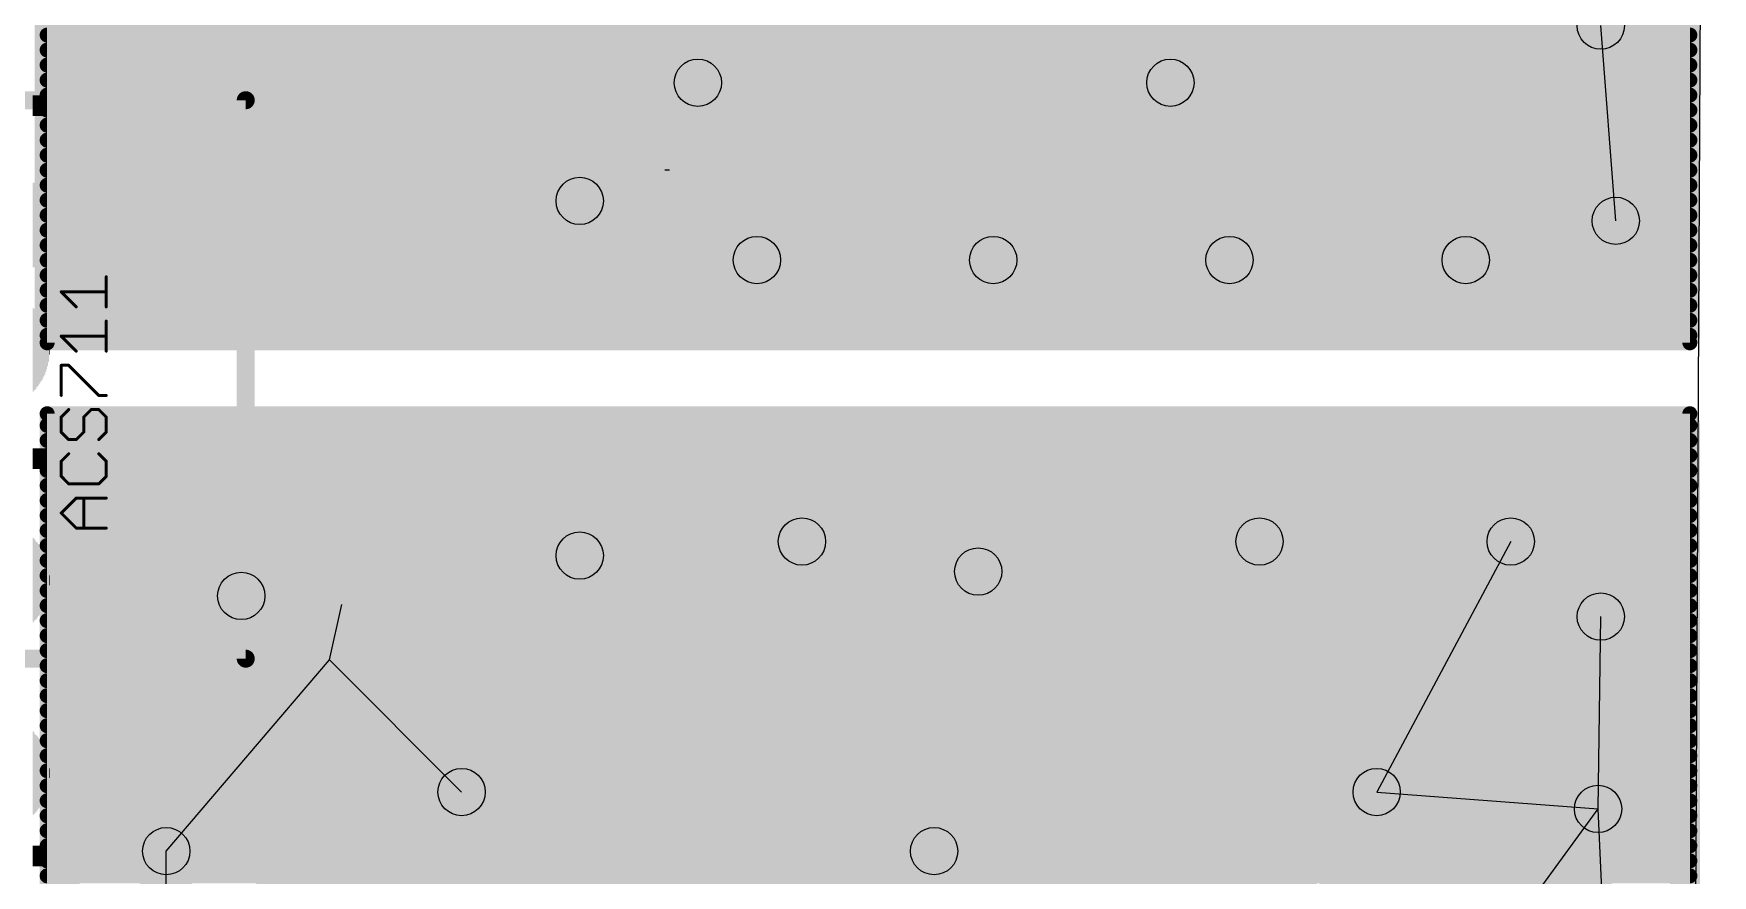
# Model space of a CAD drawing. Extents: x -7.5 to 53.1, y 33.1 to 75.6.
# Drawn here: x 38.85 to 53.06, y 43.56 to 50.69 of the extents above; entities that cross this region are included whole.
import ezdxf

# ---------------------------------------------------------------- set-up
doc = ezdxf.new("R2010")
doc.units = 0
for name, color, linetype in [('1', 22, 'CONTINUOUS'), ('16', 175, 'CONTINUOUS'), ('17', 82, 'CONTINUOUS'), ('18', 82, 'CONTINUOUS'), ('19', 53, 'CONTINUOUS'), ('20', 7, 'CONTINUOUS'), ('21', 251, 'CONTINUOUS'), ('22', 2, 'CONTINUOUS'), ('27', 253, 'CONTINUOUS'), ('29', 253, 'CONTINUOUS'), ('30', 253, 'CONTINUOUS'), ('31', 253, 'CONTINUOUS'), ('37', 253, 'CONTINUOUS'), ('38', 253, 'CONTINUOUS'), ('39', 22, 'CONTINUOUS'), ('40', 175, 'CONTINUOUS'), ('41', 22, 'CONTINUOUS'), ('42', 175, 'CONTINUOUS'), ('43', 82, 'CONTINUOUS'), ('44', 253, 'CONTINUOUS'), ('51', 53, 'CONTINUOUS')]:
    doc.layers.add(name, color=color, linetype=linetype)

# ---------------------------------------------------------------- blocks, each defined once
blk = doc.blocks.new('RECT')
blk.add_solid([(-0.5, -0.5), (0.5, -0.5), (-0.5, 0.5), (0.5, 0.5)])
blk = doc.blocks.new('ROUNDP')
at = {"const_width": 0.5}
blk.add_lwpolyline([(0, -0.25, 1), (0, 0.25, 1), (0, -0.25)], format="xyb", dxfattribs=at)
blk = doc.blocks.new('ROUNDV')
at = {"const_width": 0.5}
blk.add_lwpolyline([(0, -0.25, 1), (0, 0.25, 1), (0, -0.25)], format="xyb", dxfattribs=at)

msp = doc.modelspace()

# ---------------------------------------------------------------- linework, layer by layer
at = {"layer": '1'}
for points, const_width in [([(39.976, 51.77), (41.4622, 50.2838)], 0.4064), ([(44.236, 49.53), (46.476, 51.77)], 0.254), ([(42.476, 51.27), (41.4622, 50.2562)], 0.4064), ([(41.4622, 50.2838), (41.4622, 49.665)], 0.4064), ([(41.4622, 50.2562), (41.4622, 49.665)], 0.4064), ([(44.476, 50.27), (44.196, 49.99)], 0.4064), ([(44.476, 49.25), (44.476, 50.27)], 0.4064), ([(44.196, 49.99), (44.196, 49.53)], 0.4064), ([(41.4622, 49.665), (41.8572, 49.27)], 0.4064), ([(41.4622, 49.3362), (41.656, 49.53)], 0.254), ([(41.656, 49.53), (44.236, 49.53)], 0.254), ([(44.196, 49.53), (43.936, 49.27)], 0.4064), ([(41.4622, 48.395), (41.4622, 49.3362)], 0.254), ([(41.8572, 49.27), (43.476, 49.27)], 0.4064), ([(43.936, 49.27), (43.476, 49.27)], 0.4064), ([(45.466, 48.26), (44.476, 49.25)], 0.4064), ([(44.976, 48.77), (45.466, 48.28)], 0.4064), ([(45.466, 48.28), (45.466, 48.26)], 0.4064), ([(41.4622, 47.125), (41.5972, 46.99)], 0.4064), ([(41.656, 46.99), (41.357, 46.691)], 0.4064), ([(41.5972, 46.99), (41.656, 46.99)], 0.4064), ([(41.357, 46.691), (40.611, 45.929)], 0.4064), ([(41.357, 46.691), (41.357, 45.389)], 0.254), ([(41.4622, 45.855), (41.8772, 46.27)], 0.4064), ([(41.8772, 46.27), (43.476, 46.27)], 0.4064), ([(43.476, 46.27), (43.595, 46.389)], 0.4064), ([(43.595, 46.389), (45.357, 46.389)], 0.4064), ([(45.357, 46.389), (45.611, 46.135)], 0.4064), ([(49.23, 46.389), (49.276, 46.343)], 0.4064), ([(49.276, 46.343), (49.276, 45.72)], 0.4064), ([(45.611, 46.135), (46.849, 46.135)], 0.4064), ([(46.849, 46.135), (46.476, 45.762)], 0.4064), ([(48.861, 46.135), (46.849, 46.135)], 0.4064), ([(49.276, 45.72), (48.861, 46.135)], 0.4064), ([(46.476, 45.762), (46.476, 43.77)], 0.4064), ([(41.357, 45.389), (43.976, 42.77)], 0.254), ([(46.476, 43.77), (47.476, 42.77)], 0.4064)]:
    msp.add_lwpolyline(points, dxfattribs=dict(at, const_width=const_width))
for points, const_width in [([(41.5638, 50.2838, 1), (41.3606, 50.2838)], 0.2032), ([(41.5638, 50.2562, 1), (41.3606, 50.2562)], 0.2032), ([(41.3904, 50.212, 1), (41.534, 50.3556)], 0.2032), ([(44.5776, 50.27, 1), (44.3744, 50.27)], 0.2032), ([(44.5478, 50.1982, 1), (44.4042, 50.3418)], 0.2032), ([(41.3904, 50.328, 1), (41.534, 50.1844)], 0.2032), ([(44.2976, 49.99, 1), (44.0944, 49.99)], 0.2032), ([(44.1242, 50.0618, 1), (44.2678, 49.9182)], 0.2032), ([(41.3606, 49.665, 1), (41.5638, 49.665)], 0.2032), ([(41.3606, 49.665, 1), (41.5638, 49.665)], 0.2032), ([(41.534, 49.7368, 1), (41.3904, 49.5932)], 0.2032), ([(41.656, 49.5935, 1), (41.656, 49.4665)], 0.127), ([(41.7009, 49.4851, 1), (41.6111, 49.5749)], 0.127), ([(44.0944, 49.53, 1), (44.2976, 49.53)], 0.2032), ([(44.2678, 49.4582, 1), (44.1242, 49.6018)], 0.2032), ([(44.1911, 49.5749, 1), (44.2809, 49.4851)], 0.127), ([(44.236, 49.4665, 1), (44.236, 49.5935)], 0.127), ([(41.5257, 49.3362, 1), (41.3987, 49.3362)], 0.127), ([(41.8572, 49.3716, 1), (41.8572, 49.1684)], 0.2032), ([(43.476, 49.3716, 1), (43.476, 49.1684)], 0.2032), ([(43.476, 49.1684, 1), (43.476, 49.3716)], 0.2032), ([(43.936, 49.1684, 1), (43.936, 49.3716)], 0.2032), ([(41.4173, 49.3811, 1), (41.5071, 49.2913)], 0.127), ([(41.7854, 49.1982, 1), (41.929, 49.3418)], 0.2032), ([(43.8642, 49.3418, 1), (44.0078, 49.1982)], 0.2032), ([(44.3744, 49.25, 1), (44.5776, 49.25)], 0.2032), ([(44.5478, 49.3218, 1), (44.4042, 49.1782)], 0.2032), ([(45.0478, 48.8418, 1), (44.9042, 48.6982)], 0.2032), ([(45.5676, 48.28, 1), (45.3644, 48.28)], 0.2032), ([(41.3987, 48.395, 1), (41.5257, 48.395)], 0.127), ([(45.3644, 48.26, 1), (45.5676, 48.26)], 0.2032), ([(45.3942, 48.2082, 1), (45.5378, 48.3518)], 0.2032), ([(45.3942, 48.1882, 1), (45.5378, 48.3318)], 0.2032), ([(41.534, 47.1968, 1), (41.3904, 47.0532)], 0.2032), ([(41.5972, 47.0916, 1), (41.5972, 46.8884)], 0.2032), ([(41.7278, 46.9182, 1), (41.5842, 47.0618)], 0.2032), ([(41.656, 46.8884, 1), (41.656, 47.0916)], 0.2032), ([(41.5254, 46.9182, 1), (41.669, 47.0618)], 0.2032), ([(41.2852, 46.7628, 1), (41.4288, 46.6192)], 0.2032), ([(41.4296, 46.6199, 1), (41.2844, 46.7621)], 0.2032), ([(41.4205, 46.691, 1), (41.2935, 46.691)], 0.127), ([(41.8772, 46.3716, 1), (41.8772, 46.1684)], 0.2032), ([(41.949, 46.1982, 1), (41.8054, 46.3418)], 0.2032), ([(43.476, 46.1684, 1), (43.476, 46.3716)], 0.2032), ([(43.595, 46.4906, 1), (43.595, 46.2874)], 0.2032), ([(43.6668, 46.3172, 1), (43.5232, 46.4608)], 0.2032), ([(45.4288, 46.4608, 1), (45.2852, 46.3172)], 0.2032), ([(45.357, 46.2874, 1), (45.357, 46.4906)], 0.2032), ([(49.3018, 46.4608, 1), (49.1582, 46.3172)], 0.2032), ([(49.3776, 46.343, 1), (49.1744, 46.343)], 0.2032), ([(49.2042, 46.2712, 1), (49.3478, 46.4148)], 0.2032), ([(43.4042, 46.3418, 1), (43.5478, 46.1982)], 0.2032), ([(45.611, 46.2366, 1), (45.611, 46.0334)], 0.2032), ([(46.849, 46.2366, 1), (46.849, 46.0334)], 0.2032), ([(46.9208, 46.0632, 1), (46.7772, 46.2068)], 0.2032), ([(46.849, 46.0334, 1), (46.849, 46.2366)], 0.2032), ([(48.9328, 46.2068, 1), (48.7892, 46.0632)], 0.2032), ([(48.861, 46.0334, 1), (48.861, 46.2366)], 0.2032), ([(45.5392, 46.0632, 1), (45.6828, 46.2068)], 0.2032), ([(40.5384, 46.0001, 1), (40.6836, 45.8579)], 0.2032), ([(41.3904, 45.9268, 1), (41.534, 45.7832)], 0.2032), ([(46.5776, 45.762, 1), (46.3744, 45.762)], 0.2032), ([(46.4042, 45.8338, 1), (46.5478, 45.6902)], 0.2032), ([(49.1744, 45.72, 1), (49.3776, 45.72)], 0.2032), ([(49.2042, 45.6482, 1), (49.3478, 45.7918)], 0.2032), ([(41.4019, 45.4339, 1), (41.3121, 45.3441)], 0.127), ([(41.2935, 45.389, 1), (41.4205, 45.389)], 0.127), ([(46.5478, 43.8418, 1), (46.4042, 43.6982)], 0.2032), ([(46.3744, 43.77, 1), (46.5776, 43.77)], 0.2032)]:
    msp.add_lwpolyline(points, format="xyb", dxfattribs=dict(at, const_width=const_width))
at = {"layer": '16', "const_width": 0.4064}
msp.add_lwpolyline([(51.357, 46.389), (49.23, 46.389)], dxfattribs=at)
at = {"layer": '16', "const_width": 0.2032}
for points in [[(49.23, 46.4906, 1), (49.23, 46.2874)], [(51.357, 46.2874, 1), (51.357, 46.4906)]]:
    msp.add_lwpolyline(points, format="xyb", dxfattribs=at)
at = {"layer": '19'}
for p, q in [((52.246, 49.102), (52.119, 50.753)), ((44.236, 49.53), (44.196, 49.53)), ((51.357, 46.389), (50.222, 44.27)), ((41.357, 45.389), (41.4622, 45.855)), ((52.096, 44.127), (52.119, 45.754)), ((39.976, 43.77), (41.357, 45.389)), ((42.476, 44.27), (41.357, 45.389)), ((50.222, 44.27), (52.096, 44.127)), ((50.595, 42.071), (52.096, 44.127)), ((52.159, 42.73), (52.096, 44.127)), ((39.976, 41.77), (39.976, 43.77))]:
    msp.add_line(p, q, dxfattribs=at)
at = {"layer": '20'}
msp.add_line((52.883, 35.093), (53.01, 60.4665), dxfattribs=at)
at = {"layer": '21', "const_width": 0.1524}
for points in [[(40.649, 50.122), (37.043, 50.122)], [(37.043, 45.398), (40.649, 45.398)]]:
    msp.add_lwpolyline(points, dxfattribs=at)
at = {"layer": '21'}
for points, const_width in [([(40.649, 50.0839, 1), (40.649, 50.1601)], 0.0762), ([(39.8366, 45.813, 1), (39.8366, 46.1002, 1), (39.8366, 45.813)], 0.2032), ([(40.649, 45.3599, 1), (40.649, 45.4361)], 0.0762)]:
    msp.add_lwpolyline(points, format="xyb", dxfattribs=dict(at, const_width=const_width))
at = {"layer": '27', "const_width": 0.0254}
for points in [[(39.4683, 48.3737), (39.4683, 48.6279)], [(39.2141, 48.3737), (39.087, 48.5008)], [(39.087, 48.5008), (39.4683, 48.5008)], [(39.4683, 47.9995), (39.4683, 48.2537)], [(39.2141, 47.9995), (39.087, 48.1266)], [(39.087, 48.1266), (39.4683, 48.1266)], [(39.087, 47.6253), (39.087, 47.8795)], [(39.087, 47.8795), (39.1505, 47.8795)], [(39.1505, 47.8795), (39.4047, 47.6253)], [(39.4047, 47.6253), (39.4683, 47.6253)], [(39.1505, 47.5053), (39.087, 47.4418)], [(39.2776, 47.4418), (39.3412, 47.5053)], [(39.3412, 47.5053), (39.4047, 47.5053)], [(39.4047, 47.5053), (39.4683, 47.4418)], [(39.087, 47.4418), (39.087, 47.3147)], [(39.087, 47.3147), (39.1505, 47.2511)], [(39.2141, 47.2511), (39.2776, 47.3147)], [(39.2776, 47.3147), (39.2776, 47.4418)], [(39.4683, 47.3147), (39.4047, 47.2511)], [(39.4683, 47.4418), (39.4683, 47.3147)], [(39.1505, 47.2511), (39.2141, 47.2511)], [(39.1505, 47.1311), (39.087, 47.0676)], [(39.087, 47.0676), (39.087, 46.9405)], [(39.4683, 47.0676), (39.4047, 47.1311)], [(39.4683, 46.9405), (39.4683, 47.0676)], [(39.087, 46.9405), (39.1505, 46.8769)], [(39.4047, 46.8769), (39.4683, 46.9405)], [(39.087, 46.6298), (39.2141, 46.7569)], [(39.1505, 46.8769), (39.4047, 46.8769)], [(39.2141, 46.7569), (39.4683, 46.7569)], [(39.2776, 46.5027), (39.2776, 46.7569)], [(39.2141, 46.5027), (39.087, 46.6298)], [(39.4683, 46.5027), (39.2141, 46.5027)]]:
    msp.add_lwpolyline(points, dxfattribs=at)
at = {"layer": '27', "const_width": 0.0127}
for points in [[(39.4746, 48.6279, 1), (39.462, 48.6279)], [(39.0915, 48.5053, 1), (39.0825, 48.4963)], [(39.087, 48.5072, 1), (39.087, 48.4945)], [(39.4683, 48.4945, 1), (39.4683, 48.5072)], [(39.2096, 48.3692, 1), (39.2186, 48.3782)], [(39.462, 48.3737, 1), (39.4746, 48.3737)], [(39.4746, 48.2537, 1), (39.462, 48.2537)], [(39.0915, 48.1311, 1), (39.0825, 48.1221)], [(39.087, 48.133, 1), (39.087, 48.1203)], [(39.4683, 48.1203, 1), (39.4683, 48.133)], [(39.0933, 47.8795, 1), (39.0806, 47.8795)], [(39.087, 47.8859, 1), (39.087, 47.8732)], [(39.155, 47.884, 1), (39.146, 47.875)], [(39.1505, 47.8732, 1), (39.1505, 47.8859)], [(39.2096, 47.995, 1), (39.2186, 48.004)], [(39.462, 47.9995, 1), (39.4746, 47.9995)], [(39.0806, 47.6253, 1), (39.0933, 47.6253)], [(39.4047, 47.6317, 1), (39.4047, 47.619)], [(39.4003, 47.6208, 1), (39.4092, 47.6298)], [(39.4683, 47.619, 1), (39.4683, 47.6317)], [(39.155, 47.5008, 1), (39.146, 47.5098)], [(39.3412, 47.5117, 1), (39.3412, 47.499)], [(39.3457, 47.5008, 1), (39.3367, 47.5098)], [(39.4092, 47.5098, 1), (39.4003, 47.5008)], [(39.4047, 47.499, 1), (39.4047, 47.5117)], [(39.0933, 47.4418, 1), (39.0806, 47.4418)], [(39.0825, 47.4463, 1), (39.0915, 47.4373)], [(39.0915, 47.3192, 1), (39.0825, 47.3102)], [(39.284, 47.4418, 1), (39.2713, 47.4418)], [(39.2731, 47.4463, 1), (39.2821, 47.4373)], [(39.2821, 47.3102, 1), (39.2731, 47.3192)], [(39.4746, 47.4418, 1), (39.462, 47.4418)], [(39.4638, 47.4373, 1), (39.4728, 47.4463)], [(39.4728, 47.3102, 1), (39.4638, 47.3192)], [(39.0806, 47.3147, 1), (39.0933, 47.3147)], [(39.1505, 47.2575, 1), (39.1505, 47.2448)], [(39.146, 47.2466, 1), (39.155, 47.2556)], [(39.2096, 47.2556, 1), (39.2186, 47.2466)], [(39.2141, 47.2448, 1), (39.2141, 47.2575)], [(39.2713, 47.3147, 1), (39.284, 47.3147)], [(39.4003, 47.2556, 1), (39.4092, 47.2466)], [(39.462, 47.3147, 1), (39.4746, 47.3147)], [(39.0933, 47.0676, 1), (39.0806, 47.0676)], [(39.0825, 47.0721, 1), (39.0915, 47.0631)], [(39.155, 47.1266, 1), (39.146, 47.1356)], [(39.4092, 47.1356, 1), (39.4003, 47.1266)], [(39.4746, 47.0676, 1), (39.462, 47.0676)], [(39.4638, 47.0631, 1), (39.4728, 47.0721)], [(39.0915, 46.9449, 1), (39.0825, 46.936)], [(39.0806, 46.9405, 1), (39.0933, 46.9405)], [(39.462, 46.9405, 1), (39.4746, 46.9405)], [(39.4728, 46.936, 1), (39.4638, 46.9449)], [(39.1505, 46.8833, 1), (39.1505, 46.8706)], [(39.146, 46.8724, 1), (39.155, 46.8814)], [(39.2141, 46.7633, 1), (39.2141, 46.7506)], [(39.2186, 46.7524, 1), (39.2096, 46.7614)], [(39.284, 46.7569, 1), (39.2713, 46.7569)], [(39.4003, 46.8814, 1), (39.4092, 46.8724)], [(39.4047, 46.8706, 1), (39.4047, 46.8833)], [(39.4683, 46.7506, 1), (39.4683, 46.7633)], [(39.0915, 46.6343, 1), (39.0825, 46.6253)], [(39.0825, 46.6343, 1), (39.0915, 46.6253)], [(39.2141, 46.5091, 1), (39.2141, 46.4964)], [(39.2096, 46.4982, 1), (39.2186, 46.5072)], [(39.2713, 46.5027, 1), (39.284, 46.5027)], [(39.4683, 46.4964, 1), (39.4683, 46.5091)]]:
    msp.add_lwpolyline(points, format="xyb", dxfattribs=at)
at = {"layer": '37', "const_width": 0.127}
for points in [[(38.968, 48.07), (38.968, 60.27)], [(52.873, 60.27), (52.873, 48.07)], [(38.968, 50.673), (52.873, 50.673)], [(38.968, 50.546), (52.873, 50.546)], [(38.968, 50.419), (52.873, 50.419)], [(38.968, 50.292), (52.873, 50.292)], [(38.968, 50.165), (52.873, 50.165)], [(38.968, 50.038), (52.873, 50.038)], [(38.968, 49.911), (52.873, 49.911)], [(38.968, 49.784), (52.873, 49.784)], [(38.968, 49.657), (52.873, 49.657)], [(38.968, 49.53), (52.873, 49.53)], [(38.968, 49.403), (52.873, 49.403)], [(38.968, 49.276), (52.873, 49.276)], [(38.968, 49.149), (52.873, 49.149)], [(38.968, 49.022), (52.873, 49.022)], [(38.968, 48.895), (52.873, 48.895)], [(38.968, 48.768), (52.873, 48.768)], [(38.968, 48.641), (52.873, 48.641)], [(38.968, 48.514), (52.873, 48.514)], [(38.968, 48.387), (52.873, 48.387)], [(38.968, 48.26), (52.873, 48.26)], [(38.968, 48.133), (52.873, 48.133)], [(52.873, 48.07), (38.968, 48.07)], [(38.968, 47.47), (52.873, 47.47)], [(38.968, 35.27), (38.968, 47.47)], [(52.873, 47.47), (52.873, 35.27)], [(38.968, 47.371), (52.873, 47.371)], [(38.968, 47.244), (52.873, 47.244)], [(38.968, 47.117), (52.873, 47.117)], [(38.968, 46.99), (52.873, 46.99)], [(38.968, 46.863), (52.873, 46.863)], [(38.968, 46.736), (52.873, 46.736)], [(38.968, 46.609), (52.873, 46.609)], [(38.968, 46.482), (52.873, 46.482)], [(38.968, 46.355), (52.873, 46.355)], [(38.968, 46.228), (52.873, 46.228)], [(38.968, 46.101), (52.873, 46.101)], [(38.968, 45.974), (52.873, 45.974)], [(38.968, 45.847), (52.873, 45.847)], [(38.968, 45.72), (52.873, 45.72)], [(38.968, 45.593), (52.873, 45.593)], [(38.968, 45.466), (52.873, 45.466)], [(38.968, 45.339), (52.873, 45.339)], [(38.968, 45.212), (52.873, 45.212)], [(38.968, 45.085), (52.873, 45.085)], [(38.968, 44.958), (52.873, 44.958)], [(38.968, 44.831), (52.873, 44.831)], [(38.968, 44.704), (52.873, 44.704)], [(38.968, 44.577), (52.873, 44.577)], [(38.968, 44.45), (52.873, 44.45)], [(38.968, 44.323), (52.873, 44.323)], [(38.968, 44.196), (52.873, 44.196)], [(38.968, 44.069), (52.873, 44.069)], [(38.968, 43.942), (52.873, 43.942)], [(38.968, 43.815), (52.873, 43.815)], [(38.968, 43.688), (52.873, 43.688)], [(38.968, 43.561), (52.873, 43.561)]]:
    msp.add_lwpolyline(points, dxfattribs=at)
at = {"layer": '37', "const_width": 0.0635}
for points in [[(38.968, 50.7048, 1), (38.968, 50.6412)], [(52.873, 50.6412, 1), (52.873, 50.7048)], [(38.968, 50.5778, 1), (38.968, 50.5142)], [(52.873, 50.5142, 1), (52.873, 50.5778)], [(38.968, 50.4508, 1), (38.968, 50.3873)], [(52.873, 50.3873, 1), (52.873, 50.4508)], [(38.968, 50.3238, 1), (38.968, 50.2602)], [(52.873, 50.2602, 1), (52.873, 50.3238)], [(38.968, 50.1968, 1), (38.968, 50.1332)], [(52.873, 50.1332, 1), (52.873, 50.1968)], [(38.968, 50.0698, 1), (38.968, 50.0063)], [(52.873, 50.0063, 1), (52.873, 50.0698)], [(38.968, 49.9428, 1), (38.968, 49.8792)], [(52.873, 49.8792, 1), (52.873, 49.9428)], [(38.968, 49.8158, 1), (38.968, 49.7522)], [(52.873, 49.7522, 1), (52.873, 49.8158)], [(38.968, 49.6888, 1), (38.968, 49.6253)], [(52.873, 49.6253, 1), (52.873, 49.6888)], [(38.968, 49.5618, 1), (38.968, 49.4982)], [(38.968, 49.4348, 1), (38.968, 49.3713)], [(52.873, 49.4982, 1), (52.873, 49.5618)], [(52.873, 49.3713, 1), (52.873, 49.4348)], [(38.968, 49.3078, 1), (38.968, 49.2443)], [(52.873, 49.2443, 1), (52.873, 49.3078)], [(38.968, 49.1808, 1), (38.968, 49.1172)], [(52.873, 49.1172, 1), (52.873, 49.1808)], [(38.968, 49.0538, 1), (38.968, 48.9903)], [(52.873, 48.9903, 1), (52.873, 49.0538)], [(38.968, 48.9268, 1), (38.968, 48.8633)], [(52.873, 48.8633, 1), (52.873, 48.9268)], [(38.968, 48.7998, 1), (38.968, 48.7362)], [(52.873, 48.7362, 1), (52.873, 48.7998)], [(38.968, 48.6728, 1), (38.968, 48.6093)], [(52.873, 48.6093, 1), (52.873, 48.6728)], [(38.968, 48.5458, 1), (38.968, 48.4823)], [(52.873, 48.4823, 1), (52.873, 48.5458)], [(38.968, 48.4188, 1), (38.968, 48.3552)], [(38.968, 48.2918, 1), (38.968, 48.2283)], [(52.873, 48.3552, 1), (52.873, 48.4188)], [(52.873, 48.2283, 1), (52.873, 48.2918)], [(38.968, 48.1648, 1), (38.968, 48.1013)], [(52.873, 48.1013, 1), (52.873, 48.1648)], [(38.968, 48.1018, 1), (38.968, 48.0382)], [(38.9363, 48.07, 1), (38.9998, 48.07)], [(52.8413, 48.07, 1), (52.9048, 48.07)], [(52.873, 48.0382, 1), (52.873, 48.1018)], [(38.968, 47.5018, 1), (38.968, 47.4382)], [(38.9998, 47.47, 1), (38.9363, 47.47)], [(52.9048, 47.47, 1), (52.8413, 47.47)], [(52.873, 47.4382, 1), (52.873, 47.5018)], [(38.968, 47.4028, 1), (38.968, 47.3392)], [(52.873, 47.3392, 1), (52.873, 47.4028)], [(38.968, 47.2758, 1), (38.968, 47.2122)], [(38.968, 47.1488, 1), (38.968, 47.0853)], [(52.873, 47.2122, 1), (52.873, 47.2758)], [(52.873, 47.0853, 1), (52.873, 47.1488)], [(38.968, 47.0218, 1), (38.968, 46.9582)], [(52.873, 46.9582, 1), (52.873, 47.0218)], [(38.968, 46.8948, 1), (38.968, 46.8312)], [(52.873, 46.8312, 1), (52.873, 46.8948)], [(38.968, 46.7678, 1), (38.968, 46.7043)], [(52.873, 46.7043, 1), (52.873, 46.7678)], [(38.968, 46.6408, 1), (38.968, 46.5772)], [(52.873, 46.5772, 1), (52.873, 46.6408)], [(38.968, 46.5138, 1), (38.968, 46.4502)], [(52.873, 46.4502, 1), (52.873, 46.5138)], [(38.968, 46.3868, 1), (38.968, 46.3233)], [(52.873, 46.3233, 1), (52.873, 46.3868)], [(38.968, 46.2598, 1), (38.968, 46.1962)], [(52.873, 46.1962, 1), (52.873, 46.2598)], [(38.968, 46.1328, 1), (38.968, 46.0692)], [(52.873, 46.0692, 1), (52.873, 46.1328)], [(38.968, 45.8788, 1), (38.968, 45.8152)], [(38.968, 46.0058, 1), (38.968, 45.9423)], [(52.873, 45.9423, 1), (52.873, 46.0058)], [(52.873, 45.8152, 1), (52.873, 45.8788)], [(38.968, 45.7518, 1), (38.968, 45.6882)], [(52.873, 45.6882, 1), (52.873, 45.7518)], [(38.968, 45.6248, 1), (38.968, 45.5613)], [(52.873, 45.5613, 1), (52.873, 45.6248)], [(38.968, 45.4978, 1), (38.968, 45.4342)], [(52.873, 45.4342, 1), (52.873, 45.4978)], [(38.968, 45.3708, 1), (38.968, 45.3072)], [(52.873, 45.3072, 1), (52.873, 45.3708)], [(38.968, 45.2438, 1), (38.968, 45.1803)], [(52.873, 45.1803, 1), (52.873, 45.2438)], [(38.968, 45.1168, 1), (38.968, 45.0532)], [(52.873, 45.0532, 1), (52.873, 45.1168)], [(38.968, 44.9898, 1), (38.968, 44.9263)], [(52.873, 44.9263, 1), (52.873, 44.9898)], [(38.968, 44.7358, 1), (38.968, 44.6722)], [(38.968, 44.8628, 1), (38.968, 44.7993)], [(52.873, 44.7993, 1), (52.873, 44.8628)], [(52.873, 44.6722, 1), (52.873, 44.7358)], [(38.968, 44.6088, 1), (38.968, 44.5453)], [(52.873, 44.5453, 1), (52.873, 44.6088)], [(38.968, 44.4818, 1), (38.968, 44.4183)], [(52.873, 44.4183, 1), (52.873, 44.4818)], [(38.968, 44.3548, 1), (38.968, 44.2912)], [(52.873, 44.2912, 1), (52.873, 44.3548)], [(38.968, 44.2278, 1), (38.968, 44.1643)], [(52.873, 44.1643, 1), (52.873, 44.2278)], [(38.968, 44.1008, 1), (38.968, 44.0373)], [(52.873, 44.0373, 1), (52.873, 44.1008)], [(38.968, 43.9738, 1), (38.968, 43.9102)], [(52.873, 43.9102, 1), (52.873, 43.9738)], [(38.968, 43.8468, 1), (38.968, 43.7833)], [(52.873, 43.7833, 1), (52.873, 43.8468)], [(38.968, 43.7198, 1), (38.968, 43.6562)], [(52.873, 43.6562, 1), (52.873, 43.7198)], [(38.968, 43.5928, 1), (38.968, 43.5292)], [(52.873, 43.5292, 1), (52.873, 43.5928)]]:
    msp.add_lwpolyline(points, format="xyb", dxfattribs=at)
at = {"layer": '38', "const_width": 0.254}
for points in [[(38.989, 48.133), (38.989, 60.198)], [(52.832, 60.198), (52.832, 48.133)], [(38.989, 50.8), (52.832, 50.8)], [(38.989, 50.546), (52.832, 50.546)], [(38.989, 50.292), (52.832, 50.292)], [(38.989, 50.038), (52.832, 50.038)], [(38.989, 49.784), (52.832, 49.784)], [(38.989, 49.53), (52.832, 49.53)], [(38.989, 49.276), (52.832, 49.276)], [(38.989, 49.022), (52.832, 49.022)], [(38.989, 48.768), (52.832, 48.768)], [(38.989, 48.514), (52.832, 48.514)], [(38.989, 48.26), (52.832, 48.26)], [(52.832, 48.133), (38.989, 48.133)], [(39.116, 47.371), (52.832, 47.371)], [(39.116, 35.56), (39.116, 47.371)], [(52.832, 47.371), (52.832, 35.56)], [(39.116, 47.244), (52.832, 47.244)], [(39.116, 46.99), (52.832, 46.99)], [(39.116, 46.736), (52.832, 46.736)], [(39.116, 46.482), (52.832, 46.482)], [(39.116, 46.228), (52.832, 46.228)], [(39.116, 45.974), (52.832, 45.974)], [(39.116, 45.72), (52.832, 45.72)], [(39.116, 45.466), (52.832, 45.466)], [(39.116, 45.212), (52.832, 45.212)], [(39.116, 44.958), (52.832, 44.958)], [(39.116, 44.704), (52.832, 44.704)], [(39.116, 44.45), (52.832, 44.45)], [(39.116, 44.196), (52.832, 44.196)], [(39.116, 43.942), (52.832, 43.942)], [(39.116, 43.688), (52.832, 43.688)]]:
    msp.add_lwpolyline(points, dxfattribs=at)
at = {"layer": '38', "const_width": 0.127}
for points in [[(38.989, 50.8635, 1), (38.989, 50.7365)], [(52.832, 50.7365, 1), (52.832, 50.8635)], [(38.989, 50.6095, 1), (38.989, 50.4825)], [(52.832, 50.4825, 1), (52.832, 50.6095)], [(38.989, 50.3555, 1), (38.989, 50.2285)], [(52.832, 50.2285, 1), (52.832, 50.3555)], [(38.989, 50.1015, 1), (38.989, 49.9745)], [(52.832, 49.9745, 1), (52.832, 50.1015)], [(38.989, 49.8475, 1), (38.989, 49.7205)], [(52.832, 49.7205, 1), (52.832, 49.8475)], [(38.989, 49.5935, 1), (38.989, 49.4665)], [(52.832, 49.4665, 1), (52.832, 49.5935)], [(38.989, 49.3395, 1), (38.989, 49.2125)], [(52.832, 49.2125, 1), (52.832, 49.3395)], [(38.989, 49.0855, 1), (38.989, 48.9585)], [(52.832, 48.9585, 1), (52.832, 49.0855)], [(38.989, 48.8315, 1), (38.989, 48.7045)], [(52.832, 48.7045, 1), (52.832, 48.8315)], [(38.989, 48.5775, 1), (38.989, 48.4505)], [(52.832, 48.4505, 1), (52.832, 48.5775)], [(38.989, 48.3235, 1), (38.989, 48.1965)], [(52.832, 48.1965, 1), (52.832, 48.3235)], [(38.989, 48.1965, 1), (38.989, 48.0695)], [(38.9255, 48.133, 1), (39.0525, 48.133)], [(52.7685, 48.133, 1), (52.8955, 48.133)], [(52.832, 48.0695, 1), (52.832, 48.1965)], [(39.116, 47.4345, 1), (39.116, 47.3075)], [(39.1795, 47.371, 1), (39.0525, 47.371)], [(52.8955, 47.371, 1), (52.7685, 47.371)], [(52.832, 47.3075, 1), (52.832, 47.4345)], [(39.116, 47.3075, 1), (39.116, 47.1805)], [(52.832, 47.1805, 1), (52.832, 47.3075)], [(39.116, 47.0535, 1), (39.116, 46.9265)], [(52.832, 46.9265, 1), (52.832, 47.0535)], [(39.116, 46.7995, 1), (39.116, 46.6725)], [(52.832, 46.6725, 1), (52.832, 46.7995)], [(39.116, 46.5455, 1), (39.116, 46.4185)], [(52.832, 46.4185, 1), (52.832, 46.5455)], [(39.116, 46.2915, 1), (39.116, 46.1645)], [(52.832, 46.1645, 1), (52.832, 46.2915)], [(39.116, 46.0375, 1), (39.116, 45.9105)], [(52.832, 45.9105, 1), (52.832, 46.0375)], [(39.116, 45.7835, 1), (39.116, 45.6565)], [(52.832, 45.6565, 1), (52.832, 45.7835)], [(39.116, 45.5295, 1), (39.116, 45.4025)], [(52.832, 45.4025, 1), (52.832, 45.5295)], [(39.116, 45.2755, 1), (39.116, 45.1485)], [(52.832, 45.1485, 1), (52.832, 45.2755)], [(39.116, 45.0215, 1), (39.116, 44.8945)], [(52.832, 44.8945, 1), (52.832, 45.0215)], [(39.116, 44.7675, 1), (39.116, 44.6405)], [(52.832, 44.6405, 1), (52.832, 44.7675)], [(39.116, 44.5135, 1), (39.116, 44.3865)], [(52.832, 44.3865, 1), (52.832, 44.5135)], [(39.116, 44.2595, 1), (39.116, 44.1325)], [(52.832, 44.1325, 1), (52.832, 44.2595)], [(39.116, 44.0055, 1), (39.116, 43.8785)], [(52.832, 43.8785, 1), (52.832, 44.0055)], [(39.116, 43.7515, 1), (39.116, 43.6245)], [(52.832, 43.6245, 1), (52.832, 43.7515)]]:
    msp.add_lwpolyline(points, format="xyb", dxfattribs=at)
at = {"layer": '39', "const_width": 2}
for points in [[(46.476, 49.682, 1), (46.476, 60.858, 1), (46.476, 49.682)], [(46.476, 34.682, 1), (46.476, 45.858, 1), (46.476, 34.682)]]:
    msp.add_lwpolyline(points, format="xyb", dxfattribs=at)
at = {"layer": '40', "const_width": 2}
for points in [[(46.476, 49.682, 1), (46.476, 60.858, 1), (46.476, 49.682)], [(46.476, 34.682, 1), (46.476, 45.858, 1), (46.476, 34.682)]]:
    msp.add_lwpolyline(points, format="xyb", dxfattribs=at)
at = {"layer": '41', "const_width": 2}
for points in [[(46.476, 49.682, 1), (46.476, 60.858, 1), (46.476, 49.682)], [(46.476, 34.682, 1), (46.476, 45.858, 1), (46.476, 34.682)]]:
    msp.add_lwpolyline(points, format="xyb", dxfattribs=at)
at = {"layer": '42', "const_width": 2}
for points in [[(46.476, 49.682, 1), (46.476, 60.858, 1), (46.476, 49.682)], [(46.476, 34.682, 1), (46.476, 45.858, 1), (46.476, 34.682)]]:
    msp.add_lwpolyline(points, format="xyb", dxfattribs=at)
at = {"layer": '43', "const_width": 2}
for points in [[(46.476, 49.682, 1), (46.476, 60.858, 1), (46.476, 49.682)], [(46.476, 34.682, 1), (46.476, 45.858, 1), (46.476, 34.682)]]:
    msp.add_lwpolyline(points, format="xyb", dxfattribs=at)
at = {"layer": '44'}
for centre in [(52.119, 50.753), (44.476, 50.27), (48.476, 50.27), (43.476, 49.27), (52.246, 49.102), (44.976, 48.77), (46.976, 48.77), (48.976, 48.77), (50.976, 48.77), (43.476, 46.27), (45.357, 46.389), (49.23, 46.389), (51.357, 46.389), (46.849, 46.135), (40.611, 45.929), (52.119, 45.754), (42.476, 44.27), (50.222, 44.27), (52.096, 44.127), (39.976, 43.77), (46.476, 43.77)]:
    msp.add_circle(centre, 0.2, dxfattribs=at)
at = {"layer": '51', "const_width": 0.1524}
msp.add_lwpolyline([(40.649, 45.398), (40.649, 50.122)], dxfattribs=at)
at = {"layer": '51'}
for points, const_width in [([(40.6871, 50.122, 1), (40.6109, 50.122)], 0.0762), ([(40.6109, 45.398, 1), (40.6871, 45.398)], 0.0762), ([(46.476, 35.7742, 1), (46.476, 44.7658, 1), (46.476, 35.7742)], 0.1524), ([(49.016, 40.27, 0.4142), (46.476, 42.81)], 3.9116)]:
    msp.add_lwpolyline(points, format="xyb", dxfattribs=dict(at, const_width=const_width))

# ---------------------------------------------------------------- block references
at = {"layer": '1', "xscale": 0.6096, "yscale": 2.2098, "rotation": 90}
for p in [(41.4622, 49.665), (41.4622, 48.395), (41.4622, 47.125), (41.4622, 45.855)]:
    msp.add_blockref('RECT', p, dxfattribs=at)
at = {"layer": '17', "xscale": 9, "yscale": 9}
msp.add_blockref('ROUNDP', (46.476, 40.27), dxfattribs=at)
msp.add_blockref('ROUNDP', (46.476, 40.27), dxfattribs=at)
at = {"layer": '18', "xscale": 0.7048, "yscale": 0.7048}
for p in [(52.119, 50.753), (52.119, 50.753), (44.476, 50.27), (44.476, 50.27), (48.476, 50.27), (48.476, 50.27), (43.476, 49.27), (43.476, 49.27), (52.246, 49.102), (52.246, 49.102), (44.976, 48.77), (44.976, 48.77), (46.976, 48.77), (46.976, 48.77), (48.976, 48.77), (48.976, 48.77), (50.976, 48.77), (50.976, 48.77), (43.476, 46.27), (43.476, 46.27), (45.357, 46.389), (45.357, 46.389), (49.23, 46.389), (49.23, 46.389), (51.357, 46.389), (51.357, 46.389), (46.849, 46.135), (46.849, 46.135), (40.611, 45.929), (40.611, 45.929), (52.119, 45.754), (52.119, 45.754), (42.476, 44.27), (42.476, 44.27), (50.222, 44.27), (50.222, 44.27), (52.096, 44.127), (52.096, 44.127), (39.976, 43.77), (39.976, 43.77), (46.476, 43.77), (46.476, 43.77)]:
    msp.add_blockref('ROUNDV', p, dxfattribs=at)
at = {"layer": '22', "yscale": 0.0076, "rotation": 270}
for p, xscale in [((38.8493, 50.0761), 0.1753), ((38.8569, 50.0761), 0.1753), ((38.8645, 50.0761), 0.1753), ((38.8722, 50.0761), 0.1753), ((38.8798, 50.0761), 0.1753), ((38.8874, 50.0761), 0.1753), ((38.895, 50.0761), 0.1753), ((38.9026, 50.0761), 0.1753), ((38.9103, 50.0761), 0.1753), ((38.9179, 50.0761), 0.1753), ((38.9255, 50.0761), 0.1753), ((38.9331, 50.0761), 0.1753), ((38.9407, 50.0761), 0.1753), ((38.9484, 50.0761), 0.1753), ((38.956, 50.0761), 0.1753), ((38.9636, 50.0761), 0.1753), ((38.8493, 49.0665), 0.7163), ((38.8569, 49.0665), 0.7163), ((38.8645, 49.0665), 0.7163), ((38.8722, 49.0665), 0.7163), ((38.8798, 49.0665), 0.7163), ((38.8874, 49.0665), 0.7163), ((38.895, 49.0665), 0.7163), ((38.9026, 49.0665), 0.7163), ((38.9103, 49.0665), 0.7163), ((38.9179, 49.0665), 0.7163), ((38.9255, 49.0665), 0.7163), ((38.9331, 49.0665), 0.7163), ((38.9407, 49.0665), 0.7163), ((38.9484, 49.0665), 0.7163), ((38.956, 49.0665), 0.7163), ((38.9636, 49.0665), 0.7163), ((38.8493, 48.0111), 0.7087), ((38.8569, 48.0111), 0.6934), ((38.8645, 48.0111), 0.6782), ((38.8722, 48.0111), 0.6629), ((38.8798, 48.0111), 0.6325), ((38.8874, 48.0111), 0.6172), ((38.895, 48.0111), 0.602), ((38.9026, 48.0111), 0.5715), ((38.9103, 48.0111), 0.5563), ((38.9179, 48.0111), 0.5258), ((38.9255, 48.0111), 0.5105), ((38.9331, 48.0111), 0.4801), ((38.9407, 48.0111), 0.4496), ((38.9484, 48.0111), 0.4191), ((38.956, 48.0111), 0.3734), ((38.9636, 48.0111), 0.3277), ((38.9712, 48.0111), 0.2819), ((38.9788, 48.0111), 0.2057), ((38.9865, 48.0149), 0.0914), ((38.8493, 47.0891), 0.1753), ((38.8569, 47.0891), 0.1753), ((38.8645, 47.0891), 0.1753), ((38.8722, 47.0891), 0.1753), ((38.8798, 47.0891), 0.1753), ((38.8874, 47.0891), 0.1753), ((38.895, 47.0891), 0.1753), ((38.9026, 47.0891), 0.1753), ((38.9103, 47.0891), 0.1753), ((38.9179, 47.0891), 0.1753), ((38.9255, 47.0891), 0.1753), ((38.9331, 47.0891), 0.1753), ((38.9407, 47.0891), 0.1753), ((38.9484, 47.0891), 0.1753), ((38.956, 47.0891), 0.1753), ((38.9636, 47.0891), 0.1753), ((38.8493, 46.0642), 0.7163), ((38.8569, 46.0642), 0.701), ((38.8645, 46.0642), 0.6858), ((38.8722, 46.0604), 0.6629), ((38.8798, 46.0604), 0.6477), ((38.8874, 46.0642), 0.6248), ((38.895, 46.0642), 0.6096), ((38.9026, 46.0604), 0.5867), ((38.9103, 46.0604), 0.5563), ((38.9179, 46.0642), 0.5334), ((38.9255, 46.0642), 0.5029), ((38.9331, 46.0604), 0.4801), ((38.9407, 46.0604), 0.4496), ((38.9484, 46.0642), 0.4115), ((38.956, 46.0604), 0.3734), ((38.9636, 46.0604), 0.3277), ((38.9712, 46.0642), 0.2743), ((38.9788, 46.0604), 0.2057), ((38.9865, 46.0604), 0.0838), ((38.8493, 44.4297), 0.7087), ((38.8569, 44.4297), 0.6934), ((38.8645, 44.4259), 0.6706), ((38.8722, 44.4259), 0.6553), ((38.8798, 44.4259), 0.6401), ((38.8874, 44.4297), 0.6172), ((38.895, 44.4297), 0.602), ((38.9026, 44.4259), 0.5791), ((38.9103, 44.4297), 0.5563), ((38.9179, 44.4259), 0.5334), ((38.9255, 44.4259), 0.5029), ((38.9331, 44.4297), 0.4801), ((38.9407, 44.4297), 0.4496), ((38.9484, 44.4259), 0.4115), ((38.956, 44.4259), 0.381), ((38.9636, 44.4259), 0.3353), ((38.9712, 44.4297), 0.2819), ((38.9788, 44.4297), 0.2057), ((38.9865, 44.4297), 0.0838), ((38.8493, 43.7286), 0.1753), ((38.8569, 43.7286), 0.1753), ((38.8645, 43.7286), 0.1753), ((38.8722, 43.7286), 0.1753), ((38.8798, 43.7286), 0.1753), ((38.8874, 43.7286), 0.1753), ((38.895, 43.7286), 0.1753), ((38.9026, 43.7286), 0.1753), ((38.9103, 43.7286), 0.1753), ((38.9179, 43.7286), 0.1753), ((38.9255, 43.7286), 0.1753), ((38.9331, 43.7286), 0.1753), ((38.9407, 43.7286), 0.1753), ((38.9484, 43.7286), 0.1753), ((38.956, 43.7286), 0.1753), ((38.9636, 43.7286), 0.1753)]:
    msp.add_blockref('RECT', p, dxfattribs=dict(at, xscale=xscale))
at = {"layer": '29', "xscale": 0.7112, "yscale": 2.3114, "rotation": 90}
for p in [(41.4622, 49.665), (41.4622, 48.395), (41.4622, 47.125), (41.4622, 45.855)]:
    msp.add_blockref('RECT', p, dxfattribs=at)
at = {"layer": '29', "xscale": 9.1016, "yscale": 9.1016}
msp.add_blockref('ROUNDP', (46.476, 40.27), dxfattribs=at)
at = {"layer": '30', "xscale": 9.1016, "yscale": 9.1016}
msp.add_blockref('ROUNDP', (46.476, 40.27), dxfattribs=at)
at = {"layer": '31', "xscale": 0.6096, "yscale": 2.2098, "rotation": 90}
for p in [(41.4622, 49.665), (41.4622, 48.395), (41.4622, 47.125), (41.4622, 45.855)]:
    msp.add_blockref('RECT', p, dxfattribs=at)
at = {"layer": '51', "xscale": 0.3556, "yscale": 1.016, "rotation": 90}
for p in [(41.2082, 49.665), (41.2082, 48.395), (41.2082, 47.125), (41.2082, 45.855)]:
    msp.add_blockref('RECT', p, dxfattribs=at)

doc.saveas('drawing.dxf')
